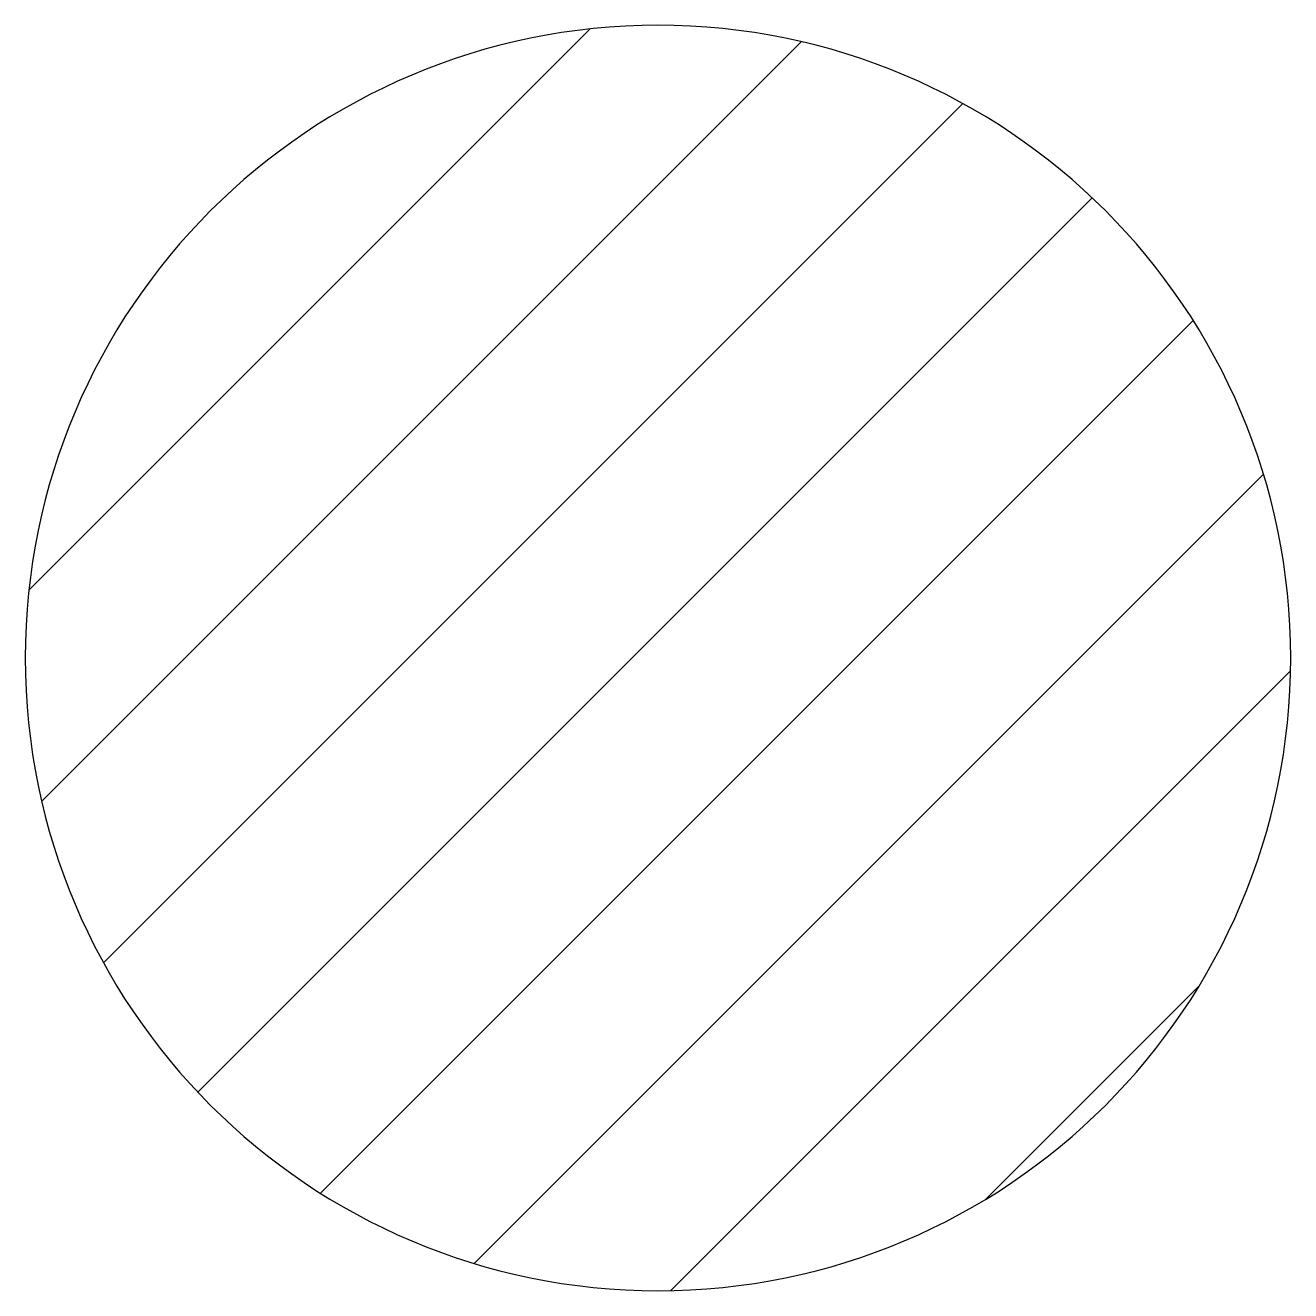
# Model space of a CAD drawing. Header units: metres. Extents: x -2 to 2, y -2 to 2.
import ezdxf

# ---------------------------------------------------------------- set-up
doc = ezdxf.new("R2010")
doc.units = ezdxf.units.M

msp = doc.modelspace()

# ---------------------------------------------------------------- linework, layer by layer
for p, q in [((-1.9885, 0.2144), (-0.2144, 1.9885)), ((-1.9482, -0.4524), (0.4524, 1.9482)), ((-1.7525, -0.9638), (0.9638, 1.7525)), ((-1.4544, -1.3729), (1.3729, 1.4544)), ((-1.0664, -1.692), (1.692, 1.0664)), ((-0.5811, -1.9137), (1.9137, 0.5811)), ((0.0402, -1.9996), (1.9996, -0.0402)), ((1.0363, -1.7106), (1.7106, -1.0363))]:
    msp.add_line(p, q)
at = {"extrusion": (0, 0, -1)}
msp.add_arc((0, 0), 2, 0, 360, dxfattribs=at)

doc.saveas('drawing.dxf')
